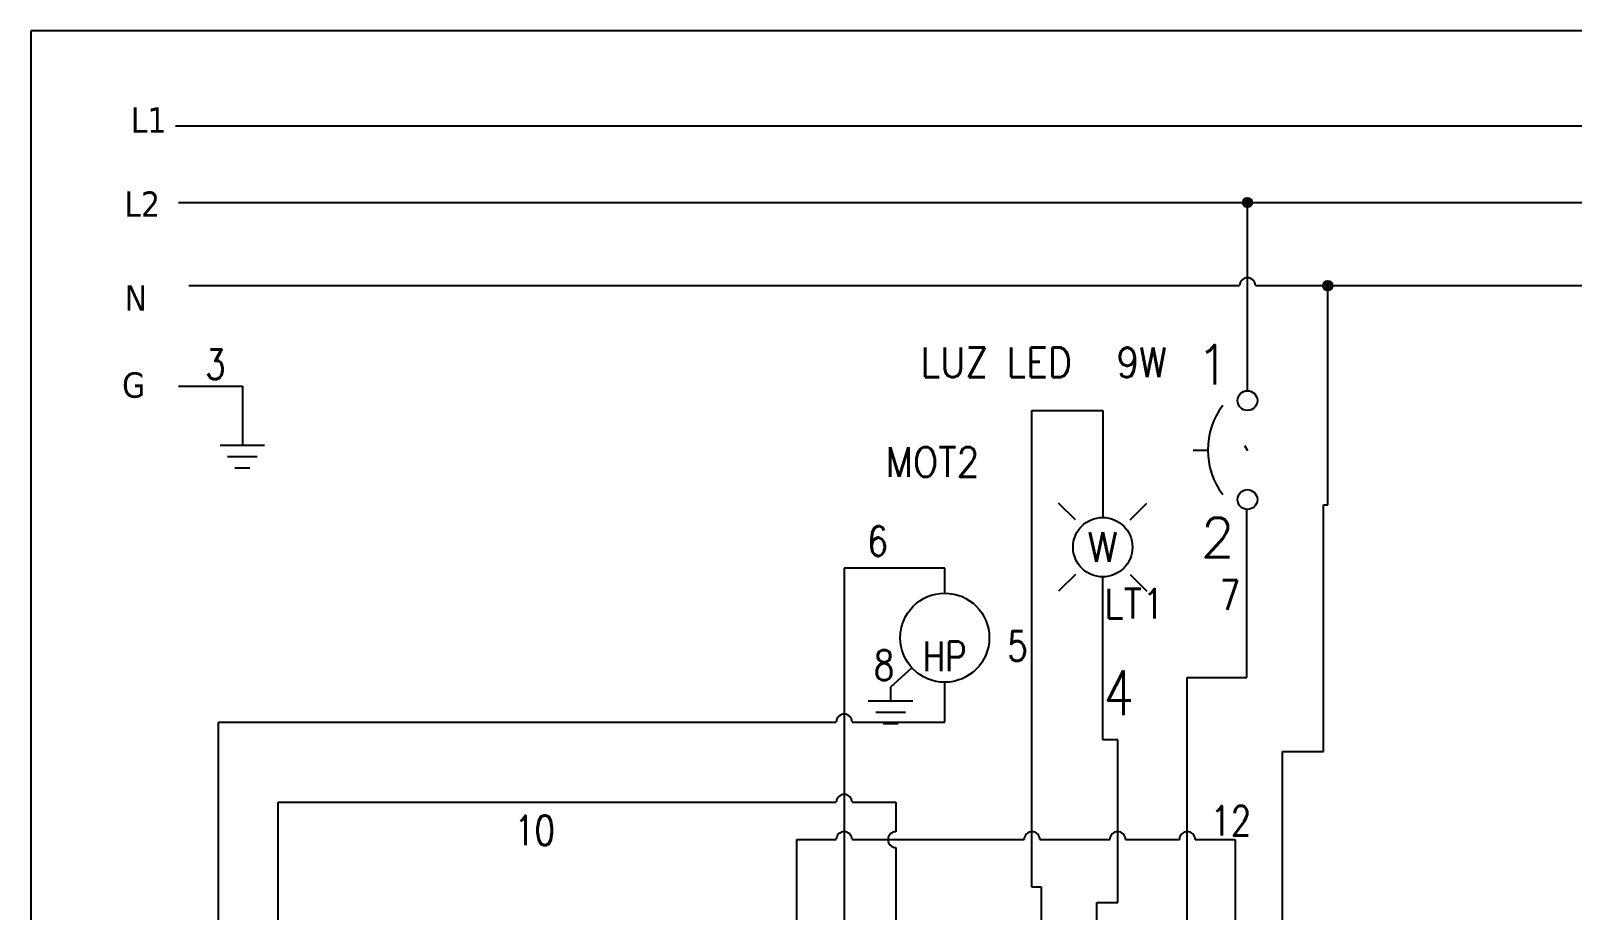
# Model space of a CAD drawing. Header units: millimetres. Extents: x 123.5 to 144.3, y 105.4 to 121.6.
# Drawn here: x 123.51 to 133.24, y 116.04 to 121.59 of the extents above; entities that cross this region are included whole.
import ezdxf
from ezdxf.enums import TextEntityAlignment as Align

# ---------------------------------------------------------------- set-up
doc = ezdxf.new("R2010")
doc.units = ezdxf.units.MM
doc.linetypes.add('HIDDEN2', pattern=[0.1875, 0.125, -0.0625])
for name, color, linetype in [('BLK_12AWG', 7, 'Continuous'), ('DESC', 250, 'Continuous'), ('LINK', 9, 'Continuous'), ('MISC', 7, 'Continuous'), ('SYMS', 7, 'Continuous'), ('TAGS', 250, 'Continuous'), ('TERMS', 250, 'Continuous'), ('WIREFIXED', 7, 'Continuous'), ('WIRES', 7, 'Continuous')]:
    doc.layers.add(name, color=color, linetype=linetype)
doc.layers.add('WIRENO', color=7, linetype='Continuous', true_color=0x000000)
doc.styles.get("Standard").update_dxf_attribs({"font": 'tahoma.ttf'})
doc.styles.add('WD', font='romans.shx')

# ---------------------------------------------------------------- blocks, each defined once
blk = doc.blocks.new('VLT1W')
for p, q in [((-0.1149, 0.1149), (-0.1856, 0.1856)), ((0.1149, 0.1149), (0.1856, 0.1856)), ((-0.1149, -0.1149), (-0.1856, -0.1856)), ((0.1149, -0.1149), (0.1856, -0.1856))]:
    blk.add_line(p, q)
blk.add_circle((0, 0), 0.125)
at = {"linetype": 'Continuous', "style": 'WD'}
for tag, height, flags, p in [('TERM01', 0.125, 8, (-0.0312, 0.2188)), ('CAT', 0.01, 9, (-0.2211, -0.1343)), ('MFG', 0.01, 9, (-0.2211, -0.1494))]:
    blk.add_attdef(tag, text='', height=height, dxfattribs=dict(at, flags=flags)).set_placement(p, align=Align.RIGHT)
at = {"style": 'WD', "flags": 1}
for tag, p in [('X2TERM01', (0, 0.125)), ('X8TERM02', (0, -0.125))]:
    blk.add_attdef(tag, p, '', height=0.0125, dxfattribs=at)
at = {"style": 'WD'}
blk.add_attdef('COLOR', text='', height=0.125, dxfattribs=at).set_placement((0, 0), align=Align.MIDDLE)
for tag, p, width in [('TAG1', (0.2, -0.0979), 0.9), ('DESC1', (-0.256, -0.9315), 0.9), ('WDTAGALT', (-0.25, -1.25), 0.7)]:
    blk.add_attdef(tag, p, '', height=0.125, dxfattribs=dict(at, width=width))
at = {"linetype": 'Continuous', "style": 'WD', "flags": 9}
blk.add_attdef('ASSYCODE', text='', height=0.01, dxfattribs=at).set_placement((-0.2399, -0.0934), align=Align.CENTER)
at = {"style": 'WD', "flags": 9}
blk.add_attdef('FAMILY', text='', height=0.01, dxfattribs=at).set_placement((-0.2191, -0.1166), align=Align.RIGHT)
at = {"style": 'WD'}
for tag, width, p in [('INST', 0.7, (0.2812, -0.1471)), ('LOC', 0.7, (0.2812, -0.3167)), ('DESC2', 0.9, (-0.256, -0.9627))]:
    blk.add_attdef(tag, text='', height=0.125, dxfattribs=dict(at, width=width)).set_placement(p, align=Align.TOP_LEFT)
at = {"linetype": 'Continuous', "style": 'WD', "flags": 8}
blk.add_attdef('TERM02', text='', height=0.125, dxfattribs=at).set_placement((-0.0312, -0.2188), align=Align.TOP_RIGHT)
blk = doc.blocks.new('WD_WNV')
at = {"style": 'WD', "flags": 1}
for tag, p in [('W01USER', (-0.0625, 0.0938)), ('W02USER', (-0.0625, 0.0859)), ('W03USER', (-0.0625, 0.0781)), ('W04USER', (-0.0625, 0.0703)), ('W05USER', (-0.0625, 0.0625)), ('W06USER', (-0.0625, 0.0547)), ('W07USER', (-0.0625, 0.0469)), ('W08USER', (-0.0625, 0.0391)), ('W09USER', (-0.0625, 0.0312)), ('W10USER', (-0.0625, 0.0234))]:
    blk.add_attdef(tag, text='', height=0.005, dxfattribs=at).set_placement(p, align=Align.CENTER)
at = {"linetype": 'Continuous', "style": 'WD', "width": 0.8}
blk.add_attdef('WIRENO', text='', height=0.125, dxfattribs=at).set_placement((-0.05, 0), align=Align.MIDDLE_RIGHT)
blk = doc.blocks.new('VCB1')
at = {"linetype": 'HIDDEN2'}
blk.add_line((-0.1712, 0), (-0.125, 0), dxfattribs=at)
for centre in [(0, 0.1562), (0, -0.1562)]:
    blk.add_circle(centre, 0.0312)
blk.add_arc((0.1094, 0), 0.2344, 143.1301, 216.8699)
at = {"style": 'WD'}
for tag, p, width in [('INST', (0.2188, 0.3883), 0.7), ('LOC', (0.2188, 0.2188), 0.7), ('TAG1', (0.1269, 0.0644), 0.9), ('XREF', (0.1287, -0.09), 0.7), ('DESC1', (0.1287, -0.242), 0.7), ('DESC2', (0.1287, -0.3893), 0.7)]:
    blk.add_attdef(tag, p, '', height=0.125, dxfattribs=dict(at, width=width))
at = {"linetype": 'Continuous', "style": 'WD'}
for tag, height, flags, p in [('TERM01', 0.125, 8, (-0.055, 0.2066)), ('MFG', 0.01, 9, (-0.1421, -0.0881)), ('CAT', 0.01, 9, (-0.1421, -0.0731))]:
    blk.add_attdef(tag, text='', height=height, dxfattribs=dict(at, flags=flags)).set_placement(p, align=Align.RIGHT)
at = {"color": 7, "style": 'WD', "flags": 1}
for tag, p in [('X2TERM01', (0, 0.1875)), ('X8TERM02', (0, -0.1875))]:
    blk.add_attdef(tag, p, '', height=0.0125, dxfattribs=at)
at = {"style": 'WD', "width": 0.7}
blk.add_attdef('RATING1', text='', height=0.125, dxfattribs=at).set_placement((-0.1875, 0.0625), align=Align.RIGHT)
at = {"color": 7, "style": 'WD'}
for tag, p in [('X4LINK', (-0.25, 0)), ('X1LINK', (0, 0))]:
    blk.add_attdef(tag, p, '', height=0.01, dxfattribs=at)
at = {"style": 'WD', "flags": 9}
for tag, p in [('FAMILY', (-0.1421, -0.0365)), ('CONTACT', (-0.1288, -0.1291))]:
    blk.add_attdef(tag, text='', height=0.01, dxfattribs=at).set_placement(p, align=Align.RIGHT)
at = {"linetype": 'Continuous', "style": 'WD', "flags": 9}
blk.add_attdef('ASSYCODE', text='', height=0.01, dxfattribs=at).set_placement((-0.1533, -0.1061), align=Align.CENTER)
at = {"linetype": 'Continuous', "style": 'WD', "flags": 8}
blk.add_attdef('TERM02', text='', height=0.125, dxfattribs=at).set_placement((-0.0407, -0.2134), align=Align.TOP_RIGHT)
blk = doc.blocks.new('WDDOT')
for radius in [0.03, 0.0187, 0.00929]:
    blk.add_circle((0, 0), radius)
blk = doc.blocks.new('VGND2')
for p, q in [((0.09375, 0), (-0.09375, 0)), ((-0.0625, -0.046875), (0.0625, -0.046875)), ((-0.03125, -0.09375), (0.03125, -0.09375))]:
    blk.add_line(p, q)
at = {"style": 'WD', "flags": 1}
blk.add_attdef('X2TERM01', (0, 0), '', height=0.01, dxfattribs=at)
blk = doc.blocks.new('WD_WNH')
at = {"linetype": 'Continuous', "style": 'WD', "width": 0.8}
blk.add_attdef('WIRENO', text='', height=0.125, dxfattribs=at).set_placement((0, 0.0625), align=Align.CENTER)
at = {"style": 'WD', "flags": 1}
for tag, p in [('W01USER', (0, 0.0781)), ('W02USER', (0, 0.0703)), ('W03USER', (0, 0.0625)), ('W04USER', (0, 0.0547)), ('W05USER', (0, 0.0469)), ('W06USER', (0, 0.0391)), ('W07USER', (0, 0.0312)), ('W08USER', (0, 0.0234)), ('W09USER', (0, 0.0156)), ('W10USER', (0, 0.0078))]:
    blk.add_attdef(tag, text='', height=0.005, dxfattribs=at).set_placement(p, align=Align.CENTER)
blk = doc.blocks.new('VMO12')
blk.add_circle((0, 0), 0.1875)
at = {"linetype": 'Continuous', "style": 'WD', "flags": 8}
for tag, p in [('TERM01', (-0.0312, 0.2125)), ('TERM03', (-0.2188, -0.1351))]:
    blk.add_attdef(tag, text='', height=0.125, dxfattribs=at).set_placement(p, align=Align.RIGHT)
at = {"style": 'WD'}
for tag, p, width in [('INST', (0.318, 0.2634), 0.7), ('LOC', (0.318, 0.0938), 0.7), ('TAG1', (0.3125, -0.0789), 0.9), ('DESC1', (0.3135, -0.268), 0.9), ('DESC2', (0.3135, -0.4243), 0.9), ('DESC3', (0.3135, -0.5805), 0.9), ('RATING3', (0.3135, -0.7368), 0.8), ('RATING4', (0.3135, -0.893), 0.8), ('WDTAGALT', (0.3125, -1.0625), 0.7)]:
    blk.add_attdef(tag, p, '', height=0.125, dxfattribs=dict(at, width=width))
at = {"color": 7, "style": 'WD', "flags": 1}
for tag, p in [('X2TERM01', (0, 0.1875)), ('X8TERM02', (0, -0.1875))]:
    blk.add_attdef(tag, p, '', height=0.0125, dxfattribs=at)
at = {"linetype": 'Continuous', "style": 'WD', "flags": 9}
blk.add_attdef('ASSYCODE', text='', height=0.01, dxfattribs=at).set_placement((0, 0.125), align=Align.CENTER)
at = {"style": 'WD', "flags": 9}
blk.add_attdef('FAMILY', text='', height=0.01, dxfattribs=at).set_placement((-0.0053, 0.1698), align=Align.CENTER)
at = {"linetype": 'Continuous', "style": 'WD', "flags": 1}
for tag, p in [('MFG', (0, 0.1404)), ('CAT', (0, 0.1593))]:
    blk.add_attdef(tag, text='', height=0.01, dxfattribs=at).set_placement(p, align=Align.MIDDLE)
at = {"style": 'WD', "width": 0.8}
blk.add_attdef('RATING1', text='', height=0.125, dxfattribs=at).set_placement((0, 0), align=Align.CENTER)
blk.add_attdef('RATING2', text='', height=0.125, dxfattribs=at).set_placement((0, -0.0165), align=Align.TOP_CENTER)
at = {"style": 'WD', "flags": 1}
blk.add_attdef('X0TERM03', (-0.1384, -0.1265), '', height=0.0125, dxfattribs=at)
at = {"linetype": 'Continuous', "style": 'WD', "flags": 8}
blk.add_attdef('TERM02', text='', height=0.125, dxfattribs=at).set_placement((-0.0312, -0.2094), align=Align.TOP_RIGHT)

msp = doc.modelspace()

# ---------------------------------------------------------------- linework, layer by layer
at = {"color": 7, "linetype": 'Continuous'}
for p, q in [((144.2555, 121.5905), (123.5055, 121.5905)), ((123.5055, 121.5905), (123.5055, 105.4055))]:
    msp.add_line(p, q, dxfattribs=at)
at = {"layer": 'BLK_12AWG'}
for p, q in [((124.4182, 120.99), (142.7932, 120.99)), ((124.4378, 120.5067), (142.8128, 120.5067)), ((131.187, 119.3192), (131.187, 120.5067))]:
    msp.add_line(p, q, dxfattribs=at)
at = {"layer": 'LINK'}
msp.add_lwpolyline([(131.19, 118.94), (131.17, 118.97)], dxfattribs=at)
at = {"layer": 'WIRES'}
for p, q in [((124.5032, 119.982), (131.137, 119.982)), ((131.237, 119.982), (142.8296, 119.982)), ((131.694, 118.5974), (131.694, 119.982)), ((124.4384, 119.3469), (124.841, 119.3469)), ((124.841, 119.3469), (124.841, 118.9728)), ((129.8266, 116.1851), (129.8266, 119.1938)), ((129.8266, 119.1938), (130.2731, 119.1938)), ((130.2731, 119.1938), (130.2731, 118.5188)), ((131.1827, 117.5093), (131.1827, 118.5692)), ((131.6676, 117.0415), (131.6676, 118.5974)), ((131.6676, 118.5974), (131.694, 118.5974)), ((129.2757, 118.1987), (128.6403, 118.1987)), ((128.6403, 118.1987), (128.6403, 115.6019)), ((129.2757, 118.0409), (129.2757, 118.1987)), ((130.2731, 117.1155), (130.2731, 118.1438)), ((129.0682, 117.5698), (128.9338, 117.4469)), ((129.2757, 117.2275), (129.2757, 117.4784)), ((130.807, 115.5163), (130.807, 117.5093)), ((130.807, 117.5093), (131.1827, 117.5093)), ((128.9338, 117.4469), (128.9338, 117.3593)), ((124.6914, 112.8858), (124.6914, 117.2275)), ((124.6914, 117.2275), (128.5903, 117.2275)), ((128.6903, 117.2275), (129.2757, 117.2275)), ((130.3677, 117.1155), (130.2731, 117.1155)), ((130.3677, 116.0872), (130.3677, 117.1155)), ((131.4091, 115.4857), (131.4091, 117.0415)), ((131.4091, 117.0415), (131.6676, 117.0415)), ((125.0664, 112.8858), (125.0664, 116.7208)), ((125.0664, 116.7208), (128.5903, 116.7208)), ((128.6903, 116.7208), (128.9675, 116.7208)), ((128.9675, 116.7208), (128.9675, 116.5352)), ((128.3428, 115.5903), (128.3428, 116.4852)), ((128.3428, 116.4852), (128.5903, 116.4852)), ((128.6903, 116.4852), (129.7766, 116.4852)), ((128.9675, 116.4352), (128.9675, 115.6132)), ((129.8766, 116.4852), (130.3177, 116.4852)), ((130.4177, 116.4852), (130.757, 116.4852)), ((130.857, 116.4852), (131.1104, 116.4852)), ((131.1104, 116.4852), (131.1104, 115.5787)), ((129.8866, 116.1851), (129.8266, 116.1851)), ((129.8866, 115.424), (129.8866, 116.1851)), ((130.2364, 115.4532), (130.2364, 116.0872)), ((130.2364, 116.0872), (130.3677, 116.0872))]:
    msp.add_line(p, q, dxfattribs=at)
for centre, start, end in [((131.187, 119.982), 0, 180), ((128.6403, 117.2275), 0, 180), ((128.6403, 116.7208), 0, 180), ((128.6403, 116.4852), 0, 180), ((128.9675, 116.4852), 90, 270), ((129.8266, 116.4852), 0, 180), ((130.3677, 116.4852), 0, 180), ((130.807, 116.4852), 0, 180)]:
    msp.add_arc(centre, 0.05, start, end, dxfattribs=at)

# ---------------------------------------------------------------- block references
at = {"layer": 'SYMS'}
for p in [(131.187, 120.5067), (131.694, 119.982)]:
    msp.add_blockref('WDDOT', p, dxfattribs=at)
ref = msp.add_blockref('VCB1', (131.187, 118.9442), dxfattribs=dict(at, xscale=2, yscale=2, zscale=2))
ref.add_attrib('TERM02', '2', dxfattribs={"layer": 'TERMS', "linetype": 'Continuous', "height": 0.25, "style": 'WD', "flags": 8}).set_placement((131.1056, 118.5173), align=Align.TOP_RIGHT)
ref.add_attrib('TERM01', '1', dxfattribs={"layer": 'TERMS', "linetype": 'Continuous', "height": 0.25, "style": 'WD', "flags": 8}).set_placement((131.077, 119.3574), align=Align.RIGHT)
ref = msp.add_blockref('VLT1W', (130.2731, 118.3313), dxfattribs=dict(at, xscale=1.5, yscale=1.5, zscale=1.5))
ref.add_attrib('TAG1', 'LT1', (130.2827, 117.8801), dxfattribs={"layer": 'TAGS', "height": 0.1875, "style": 'WD', "width": 0.9})
ref.add_attrib('DESC2', '9W', dxfattribs={"layer": 'DESC', "height": 0.1875, "style": 'WD', "width": 0.9}).set_placement((130.3593, 119.5909), align=Align.TOP_LEFT)
ref.add_attrib('DESC1', 'LUZ LED', (129.1241, 119.4034), dxfattribs={"layer": 'DESC', "height": 0.1875, "style": 'WD', "width": 0.9})
ref.add_attrib('COLOR', 'W', dxfattribs={"layer": 'MISC', "height": 0.1875, "style": 'WD'}).set_placement((130.2731, 118.3313), align=Align.MIDDLE)
at = {"layer": 'SYMS', "xscale": 1.5, "yscale": 1.5, "zscale": 1.5}
for p in [(124.841, 118.9728), (128.9338, 117.3593)]:
    msp.add_blockref('VGND2', p, dxfattribs=at)
at = {"layer": 'SYMS'}
ref = msp.add_blockref('VMO12', (129.2757, 117.7596), dxfattribs=dict(at, xscale=1.5, yscale=1.5, zscale=1.5))
ref.add_attrib('RATING2', 'HP', dxfattribs={"layer": 'MISC', "height": 0.1875, "style": 'WD', "width": 0.8}).set_placement((129.2757, 117.7349), align=Align.TOP_CENTER)
ref.add_attrib('TAG1', 'MOT2', (128.9018, 118.7754), dxfattribs={"layer": 'TAGS', "height": 0.1875, "style": 'WD', "width": 0.9})
at = {"layer": 'WIREFIXED'}
ref = msp.add_blockref('WD_WNH', (124.6712, 119.2972), dxfattribs=dict(at, xscale=1.5, yscale=1.5, zscale=1.5))
ref.add_attrib('WIRENOF', '3', dxfattribs={"linetype": 'Continuous', "height": 0.1875, "style": 'WD', "width": 0.8}).set_placement((124.6712, 119.3909), align=Align.CENTER)
ref = msp.add_blockref('WD_WNV', (128.9916, 118.3691), dxfattribs=dict(at, xscale=1.5, yscale=1.5, zscale=1.5))
ref.add_attrib('WIRENOF', '6', dxfattribs={"linetype": 'Continuous', "height": 0.1875, "style": 'WD', "width": 0.8}).set_placement((128.9166, 118.3691), align=Align.MIDDLE_RIGHT)
ref = msp.add_blockref('WD_WNV', (131.2167, 118.0295), dxfattribs=dict(at, xscale=1.5, yscale=1.5, zscale=1.5))
ref.add_attrib('WIRENOF', '7', dxfattribs={"linetype": 'Continuous', "height": 0.1875, "style": 'WD', "width": 0.8}).set_placement((131.1417, 118.0295), align=Align.MIDDLE_RIGHT)
ref = msp.add_blockref('WD_WNV', (129.8747, 117.7066), dxfattribs=dict(at, xscale=1.5, yscale=1.5, zscale=1.5))
ref.add_attrib('WIRENOF', '5', dxfattribs={"linetype": 'Continuous', "height": 0.1875, "style": 'WD', "width": 0.8}).set_placement((129.7997, 117.7066), align=Align.MIDDLE_RIGHT)
ref = msp.add_blockref('WD_WNH', (128.7798, 117.7737), dxfattribs=dict(at, xscale=1.5, yscale=1.5, zscale=1.5))
ref.add_attrib('WIRENOF', '8', dxfattribs={"linetype": 'Continuous', "height": 0.1875, "style": 'WD', "width": 0.8}).set_placement((128.8929, 117.68), align=Align.TOP_CENTER)
ref = msp.add_blockref('WD_WNH', (131.0821, 116.4165), dxfattribs=dict(at, xscale=1.5, yscale=1.5, zscale=1.5))
ref.add_attrib('WIRENOF', '12', dxfattribs={"linetype": 'Continuous', "height": 0.1875, "style": 'WD', "width": 0.8}).set_placement((131.0821, 116.5102), align=Align.CENTER)
ref = msp.add_blockref('WD_WNV', (126.8898, 116.5433), dxfattribs=dict(at, xscale=1.5, yscale=1.5, zscale=1.5))
ref.add_attrib('WIRENOF', '10', dxfattribs={"linetype": 'Continuous', "height": 0.1875, "style": 'WD', "width": 0.8}).set_placement((126.8148, 116.5433), align=Align.MIDDLE_RIGHT)
at = {"layer": 'WIRENO'}
ref = msp.add_blockref('WD_WNV', (130.2276, 117.7446), dxfattribs=dict(at, xscale=2.25, yscale=2.25, zscale=2.25))
ref.add_attrib('WIRENO', '4', dxfattribs={"linetype": 'Continuous', "height": 0.2812, "style": 'WD', "width": 0.8}).set_placement((130.471, 117.4111), align=Align.MIDDLE_RIGHT)

# ---------------------------------------------------------------- texts
at = {"char_height": 0.16, "attachment_point": 1}
for s, insert in [('L1', (124.136, 121.1072)), ('L2', (124.0959, 120.5766)), ('N', (124.0976, 119.9843)), ('G', (124.0816, 119.4346))]:
    msp.add_mtext_dynamic_manual_height_columns(s, width=0.371937, gutter_width=0.05, heights=[0], dxfattribs=dict(at, insert=insert))

doc.saveas('drawing.dxf')
